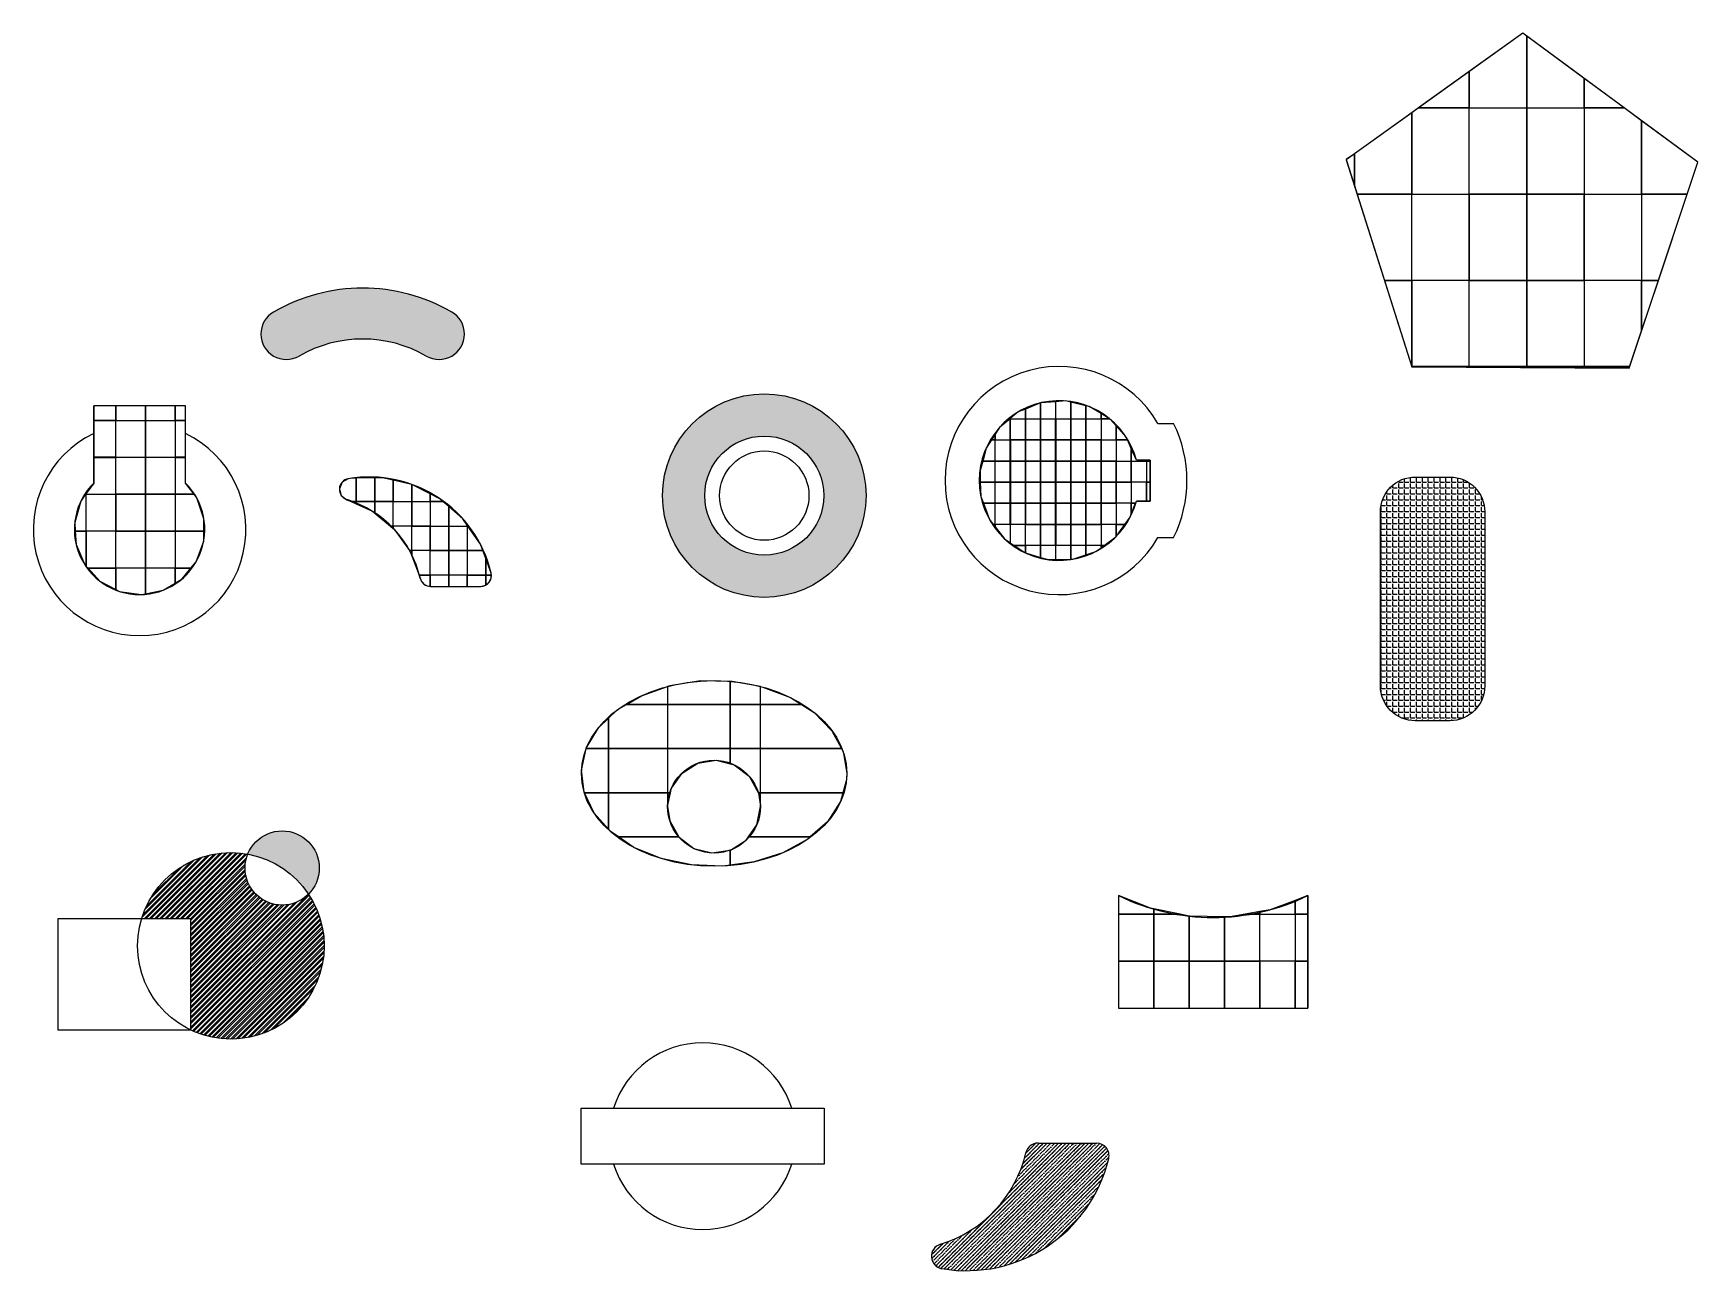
# Model space of a CAD drawing. Header units: millimetres. Extents: x 2206 to 6541, y 1403 to 4627.
import ezdxf

# ---------------------------------------------------------------- set-up
doc = ezdxf.new("R2010")
doc.units = ezdxf.units.MM
doc.header["$XCLIPFRAME"] = 2
picture_1 = doc.add_image_def('image1.jpg', size_in_pixel=(3472, 4624))
picture_2 = doc.add_image_def('image2.jpg', size_in_pixel=(992, 360))
picture_3 = doc.add_image_def('image3.png', size_in_pixel=(512, 640))
picture_4 = doc.add_image_def('image4.jpg', size_in_pixel=(483, 640))
picture_5 = doc.add_image_def('image5.jpg', size_in_pixel=(458, 640))
picture_6 = doc.add_image_def('image6.jpg', size_in_pixel=(426, 640))

msp = doc.modelspace()

# ---------------------------------------------------------------- hatches: boundary and pattern name
at = {"true_color": 0x000000}
h = msp.add_hatch(color=18, dxfattribs=at)
h.dxf.hatch_style = 1
h.paths.add_polyline_path([(2832, 3900.6, 1), (2898.2, 3785.8, -0.267949), (3229.7, 3785.8, 1), (3296, 3900.6, 0.267949)])
h = msp.add_hatch(color=256)
h.dxf.hatch_style = 1
h.set_gradient(color1=(0, 0, 255), color2=(255, 255, 0))
h.paths.add_polyline_path([(4374.9, 3422.2, 1), (3845, 3422.2, 1)])
h.paths.add_polyline_path([(3954.9, 3422.2, -1), (4265.1, 3422.2, -1)], flags=16)
h.paths.add_polyline_path([(3993.7, 3422.2, -1), (4226.3, 3422.2, -1)], flags=0)
at = {"true_color": 0xed1f24}
h = msp.add_hatch(dxfattribs=at)
h.set_pattern_fill('ANGLE', color=240, scale=2.2)
h.set_pattern_definition([(0, (0, 0), (0, 15.367), [11.176, -4.191]), (90, (0, 0), (-15.367, 9e-16), [11.176, -4.191])])
h.paths.add_polyline_path([(5986.8, 3380, 0.414214), (5896.1, 3470.7), (5805.4, 3470.7, 0.414214), (5714.7, 3380), (5714.7, 2926.4, 0.414214), (5805.4, 2835.7), (5896.1, 2835.7, 0.414214), (5986.8, 2926.4)])
h = msp.add_hatch(color=240, dxfattribs=at)
h.dxf.hatch_style = 1
h.paths.add_polyline_path([(2764.7, 2488.2, -0.20294), (2922.9, 2383.9, 0.198279), (2951.1, 2452.1, 0.824947)])
h = msp.add_hatch()
h.set_pattern_fill('ANSI32', color=256)
h.paths.add_polyline_path([(2922.9, 2383.9, -0.669061), (2757.8, 2452.1, -0.095922), (2764.7, 2488.2, 0.381008), (2488.3, 2320.3), (2615.9, 2320.3), (2615.9, 2029.9, 0.551646), (2963.7, 2249.2, 0.14797)])
at = {"true_color": 0x000000}
h = msp.add_hatch(dxfattribs=at)
h.set_pattern_fill('ANSI34', color=18, scale=2.2)
h.paths.add_polyline_path([(5007.2, 1694.9, 0.48533), (4975.4, 1735.2), (4823.1, 1735.2, 0.348547), (4791.3, 1710, -0.267154), (4568.7, 1471.6, 0.790975), (4572.8, 1408.2, 0.394108)])
h = msp.add_hatch()
h.set_pattern_fill('ANSI36', color=256, scale=2.2)
h.paths.add_polyline_path([(5007.2, 1694.9, 0.48533), (4975.4, 1735.2), (4823.1, 1735.2, 0.348547), (4791.3, 1710, -0.267154), (4568.7, 1471.6, 0.790975), (4572.8, 1408.2, 0.394108)])

# ---------------------------------------------------------------- linework, layer by layer
for p, q in [((2363.4, 3455), (2363.4, 3656.4)), ((2602.5, 3656.4), (2363.4, 3656.4)), ((2602.5, 3455), (2602.5, 3656.4)), ((5135.5, 3610.1), (5176, 3610.1)), ((5135.5, 3312.9), (5176, 3312.9)), ((3241.1, 3185.7), (3371.7, 3185.7)), ((5033, 2380.1), (5033, 2096.6)), ((5525.7, 2380.1), (5525.7, 2096.6)), ((5033, 2096.6), (5033, 2086.7)), ((5033, 2086.7), (5525.7, 2086.7)), ((5525.7, 2096.6), (5525.7, 2086.7)), ((4823.1, 1735.2), (4975.4, 1735.2))]:
    msp.add_line(p, q)
for points in [[(5625.8, 4297.5), (5796.7, 3758.1), (6362.5, 3754), (6541.3, 4290.8), (6086, 4626.8)], [(2271.1, 2320.3), (2615.9, 2320.3), (2615.9, 2029.9), (2271.1, 2029.9)], [(3633.3, 1826.4), (4265.7, 1826.4), (4265.7, 1680.5), (3633.3, 1680.5)]]:
    msp.add_lwpolyline(points, close=True)
msp.add_lwpolyline([(5079.2, 3515), (5114.8, 3515), (5114.8, 3408), (5079.2, 3408)])
msp.add_lwpolyline([(5805.4, 3470.7), (5896.1, 3470.7, -0.414214), (5986.8, 3380), (5986.8, 2926.4, -0.414214), (5896.1, 2835.7), (5805.4, 2835.7, -0.414214), (5714.7, 2926.4), (5714.7, 3380, -0.414214)], format="xyb", close=True)
for centre, radius in [((4110, 3422.2), 265), ((4110, 3422.2), 155.1), ((4110, 3422.2), 116.3), ((3979.3, 2612.1), 121), ((2854.4, 2452.1), 96.7), ((2720.7, 2249.2), 243)]:
    msp.add_circle(centre, radius)
for centre, radius, start, end in [((3064, 3498.7), 464.1, 60, 120), ((2865.1, 3843.2), 66.3, 120, 300), ((3262.9, 3843.2), 66.3, 240, 60.0009), ((3064, 3498.7), 331.5, 60, 120), ((4878.1, 3461.5), 297.2, 30, 330), ((4878.1, 3461.5), 208.1, 14.9006, 345.0994), ((4878.1, 3461.5), 332.9, 333.4852, 26.5148), ((2483, 3334.3), 276.9, 115.583, 64.417), ((3081, 3143.7), 327, 13.5548, 99.5941), ((2483, 3334.3), 169.9, 134.7249, 45.2751), ((3031.2, 3438.5), 28, 99.5941, 252.9666), ((2940.8, 3143.7), 280.3, 13.1366, 72.9666), ((3371.7, 3213.8), 28, 270, 13.5548), ((3241.1, 3213.8), 28, 193.1366, 270), ((5279.4, 2885), 561.8, 243.9856, 296.0144), ((3949.5, 1753.4), 243.2, 17.4576, 162.5424), ((4823.1, 1702.5), 32.7, 90, 166.8634), ((4975.4, 1702.5), 32.7, 346.4452, 90), ((4472.9, 1784.3), 327, 287.0334, 346.8634), ((4636.4, 1784.3), 381.4, 260.4059, 346.4452), ((3949.5, 1753.4), 243.2, 197.4576, 342.5424), ((4578.2, 1440.4), 32.7, 107.0334, 260.4059)]:
    msp.add_arc(centre, radius, start, end)
msp.add_ellipse((3979.3, 2698.5), major_axis=(345.7, 0), ratio=0.7)

# ---------------------------------------------------------------- pictures from other files: only their frames are drawn
image = msp.add_image(picture_6, insert=(5946.3, 4432.4), size_in_units=(149.6, 224.8))
image.set_boundary_path([(-0.5, 370.46), (-0.5, 639.5), (425.5, 639.5), (425.5, 106.66), (397.3, 85.86), (-0.5, 370.46)])
image = msp.add_image(picture_6, insert=(6095.9, 4432.4), size_in_units=(149.6, 224.8))
image.set_boundary_path([(-0.5, 106.66), (-0.5, 639.5), (425.5, 639.5), (425.5, 420.96), (-0.5, 106.66)])
image = msp.add_image(picture_6, insert=(5796.7, 4432.4), size_in_units=(149.6, 224.8))
image.set_boundary_path([(49.44, 639.5), (425.5, 639.5), (425.5, 370.46), (49.44, 639.5)])
image = msp.add_image(picture_6, insert=(6245.5, 4432.4), size_in_units=(149.6, 224.8))
image.set_boundary_path([(-0.5, 420.96), (-0.5, 639.5), (295.7, 639.5), (-0.5, 420.96)])
image = msp.add_image(picture_6, insert=(5796.7, 4207.6), size_in_units=(149.6, 224.8))
image.set_boundary_path([(-0.5, 35.23), (-0.5, 639.5), (425.5, 639.5), (425.5, -0.5), (49.44, -0.5), (-0.5, 35.23)])
image = msp.add_image(picture_6, insert=(5946.3, 4207.6), size_in_units=(149.6, 224.8))
image.dxf.flags = 7
image = msp.add_image(picture_6, insert=(6095.9, 4207.6), size_in_units=(149.6, 224.8))
image.dxf.flags = 7
image = msp.add_image(picture_6, insert=(6245.5, 4207.6), size_in_units=(149.6, 224.8))
image.set_boundary_path([(295.7, -0.5), (-0.5, -0.5), (-0.5, 639.5), (425.5, 639.5), (425.5, 95.26), (295.7, -0.5)])
image = msp.add_image(picture_6, insert=(5647.1, 4207.6), size_in_units=(149.6, 224.8))
image.set_boundary_path([(-0.5, 340), (-0.5, 575), (19.94, 639.5), (425.5, 639.5), (425.5, 35.23), (-0.5, 340)])
image = msp.add_image(picture_6, insert=(6395.1, 4207.6), size_in_units=(149.6, 224.8))
image.set_boundary_path([(-0.5, 95.26), (-0.5, 639.5), (337, 639.5), (415.95, 402.5), (-0.5, 95.26)])
image = msp.add_image(picture_6, insert=(5497.5, 4207.6), size_in_units=(149.6, 224.8))
image.set_boundary_path([(425.5, 575), (425.5, 340), (364.8, 383.4), (425.5, 575)])
image = msp.add_image(picture_6, insert=(5647.1, 3982.9), size_in_units=(149.6, 224.8))
image.set_boundary_path([(222.7, 639.5), (425.5, 639.5), (425.5, -0.5), (19.94, -0.5), (222.7, 639.5)])
image = msp.add_image(picture_6, insert=(5796.7, 3982.9), size_in_units=(149.6, 224.8))
image.dxf.flags = 7
image = msp.add_image(picture_6, insert=(5946.3, 3982.9), size_in_units=(149.6, 224.8))
image.dxf.flags = 7
image = msp.add_image(picture_6, insert=(6095.9, 3982.9), size_in_units=(149.6, 224.8))
image.dxf.flags = 7
image = msp.add_image(picture_6, insert=(6245.5, 3982.9), size_in_units=(149.6, 224.8))
image.dxf.flags = 7
image = msp.add_image(picture_6, insert=(6395.1, 3982.9), size_in_units=(149.6, 224.8))
image.set_boundary_path([(337, -0.5), (-0.5, -0.5), (-0.5, 639.5), (123.9, 639.5), (337, -0.5)])
image = msp.add_image(picture_6, insert=(5647.1, 3758.1), size_in_units=(149.6, 224.8))
image.set_boundary_path([(425.5, 639.5), (425.5, -0.5), (222.7, -0.5), (425.5, 639.5)])
image = msp.add_image(picture_6, insert=(5796.7, 3758.1), size_in_units=(149.6, 224.8))
image.set_boundary_path([(-0.5, 639.5), (425.5, 639.5), (425.5, -0.5), (-0.5, -0.5), (-0.5, 639.5)])
image = msp.add_image(picture_6, insert=(5946.3, 3758.1), size_in_units=(149.6, 224.8))
image.dxf.flags = 7
image = msp.add_image(picture_6, insert=(6095.9, 3758.1), size_in_units=(149.6, 224.8))
image.dxf.flags = 7
image = msp.add_image(picture_6, insert=(6245.5, 3758.1), size_in_units=(149.6, 224.8))
image.set_boundary_path([(425.5, 372.96), (425.5, -0.5), (-0.5, -0.5), (-0.5, 639.5), (336.73, 639.5), (425.5, 372.96)])
image = msp.add_image(picture_6, insert=(6395.1, 3758.1), size_in_units=(149.6, 224.8))
image.set_boundary_path([(123.9, -0.5), (-0.5, -0.5), (-0.5, 372.96), (123.9, -0.5)])
image = msp.add_image(picture_6, insert=(5796.7, 3533.4), size_in_units=(149.6, 224.8))
image.set_boundary_path([(425.5, 2.6), (425.5, -0.5), (-0.5, -0.5), (425.5, 2.6)])
image = msp.add_image(picture_6, insert=(5946.3, 3533.4), size_in_units=(149.6, 224.8))
image.set_boundary_path([(425.5, 5.74), (425.5, -0.5), (-0.5, -0.5), (-0.5, 2.6), (425.5, 5.74)])
image = msp.add_image(picture_6, insert=(6095.9, 3533.4), size_in_units=(149.6, 224.8))
image.set_boundary_path([(425.5, 8.86), (425.5, -0.5), (-0.5, -0.5), (-0.5, 5.74), (425.5, 8.86)])
image = msp.add_image(picture_6, insert=(6245.5, 3533.4), size_in_units=(149.6, 224.8))
image.set_boundary_path([(336.73, -0.5), (-0.5, -0.5), (-0.5, 8.86), (332.8, 11.3), (336.73, -0.5)])
image = msp.add_image(picture_3, insert=(2344, 3618.3), size_in_units=(77.1, 96.4))
image.set_boundary_path([(128.1, 639.5), (511.5, 639.5), (511.5, 386.5), (128.1, 386.5), (128.1, 639.5)])
image = msp.add_image(picture_3, insert=(2421.1, 3618.3), size_in_units=(77.1, 96.4))
image.set_boundary_path([(-0.5, 386.5), (-0.5, 639.5), (511.5, 639.5), (511.5, 386.5), (-0.5, 386.5)])
image = msp.add_image(picture_3, insert=(2498.2, 3618.3), size_in_units=(77.1, 96.4))
image.set_boundary_path([(-0.5, 386.5), (-0.5, 639.5), (511.5, 639.5), (511.5, 386.5), (-0.5, 386.5)])
image = msp.add_image(picture_3, insert=(2575.3, 3618.3), size_in_units=(77.1, 96.4))
image.set_boundary_path([(-0.5, 386.5), (-0.5, 639.5), (180.3, 639.5), (180.3, 386.5), (-0.5, 386.5)])
image = msp.add_image(picture_5, insert=(4750.9, 3622.4), size_in_units=(39.4, 55))
image.set_boundary_path([(-0.5, 631.8), (-0.5, 639.5), (457.5, 639.5), (457.5, 345), (238.7, 433.5), (-0.5, 631.8)])
image = msp.add_image(picture_5, insert=(4790.3, 3622.4), size_in_units=(39.4, 55))
image.set_boundary_path([(-0.5, 345), (-0.5, 639.5), (457.5, 639.5), (457.5, 160), (-0.5, 345)])
image = msp.add_image(picture_5, insert=(4829.7, 3622.4), size_in_units=(39.4, 55))
image.set_boundary_path([(-0.5, 160), (-0.5, 639.5), (457.5, 639.5), (457.5, 121.2), (11.4, 155.2), (-0.5, 160)])
image = msp.add_image(picture_5, insert=(4869, 3622.4), size_in_units=(39.4, 55))
image.set_boundary_path([(-0.5, 121.2), (-0.5, 639.5), (457.5, 639.5), (457.5, 137.5), (294, 98.8), (-0.5, 121.2)])
image = msp.add_image(picture_5, insert=(4908.4, 3622.4), size_in_units=(39.4, 55))
image.set_boundary_path([(-0.5, 137.5), (-0.5, 639.5), (457.5, 639.5), (457.5, 245.8), (-0.5, 137.5)])
image = msp.add_image(picture_5, insert=(4947.8, 3622.4), size_in_units=(39.4, 55))
image.set_boundary_path([(-0.5, 245.8), (-0.5, 639.5), (457.5, 639.5), (457.5, 483.7), (101, 269.8), (-0.5, 245.8)])
image = msp.add_image(picture_3, insert=(2344, 3521.9), size_in_units=(77.1, 96.4))
image.set_boundary_path([(128.1, 639.5), (511.5, 639.5), (511.5, -0.5), (128.1, -0.5), (128.1, 639.5)])
image = msp.add_image(picture_3, insert=(2421.1, 3521.9), size_in_units=(77.1, 96.4))
image.dxf.flags = 7
image = msp.add_image(picture_3, insert=(2498.2, 3521.9), size_in_units=(77.1, 96.4))
image.dxf.flags = 7
image = msp.add_image(picture_3, insert=(2575.3, 3521.9), size_in_units=(77.1, 96.4))
image.set_boundary_path([(180.3, -0.5), (-0.5, -0.5), (-0.5, 639.5), (180.3, 639.5), (180.3, -0.5)])
image = msp.add_image(picture_5, insert=(4711.6, 3567.4), size_in_units=(39.4, 55))
image.set_boundary_path([(-0.5, 463), (-0.5, 639.5), (457.5, 639.5), (457.5, -0.5), (448.2, -0.5), (124.8, 267.7), (-0.5, 463)])
image = msp.add_image(picture_5, insert=(4711.6, 3622.4), size_in_units=(39.4, 55))
image.set_boundary_path([(448.2, 639.5), (457.5, 639.5), (457.5, 631.8), (448.2, 639.5)])
image = msp.add_image(picture_5, insert=(4750.9, 3567.4), size_in_units=(39.4, 55))
image.dxf.flags = 7
image = msp.add_image(picture_5, insert=(4790.3, 3567.4), size_in_units=(39.4, 55))
image.dxf.flags = 7
image = msp.add_image(picture_5, insert=(4829.7, 3567.4), size_in_units=(39.4, 55))
image.dxf.flags = 7
image = msp.add_image(picture_5, insert=(4869, 3567.4), size_in_units=(39.4, 55))
image.dxf.flags = 7
image = msp.add_image(picture_5, insert=(4908.4, 3567.4), size_in_units=(39.4, 55))
image.dxf.flags = 7
image = msp.add_image(picture_5, insert=(4947.8, 3567.4), size_in_units=(39.4, 55))
image.dxf.flags = 7
image = msp.add_image(picture_5, insert=(4987.2, 3622.4), size_in_units=(39.4, 55))
image.set_boundary_path([(-0.5, 483.7), (-0.5, 639.5), (259.3, 639.5), (-0.5, 483.7)])
image = msp.add_image(picture_5, insert=(4987.2, 3567.4), size_in_units=(39.4, 55))
image.set_boundary_path([(259.3, -0.5), (-0.5, -0.5), (-0.5, 639.5), (457.5, 639.5), (457.5, 213.4), (280, 12), (259.3, -0.5)])
image = msp.add_image(picture_5, insert=(5026.5, 3567.4), size_in_units=(39.4, 55))
image.set_boundary_path([(-0.5, 213.4), (-0.5, 639.5), (344, 639.5), (313, 569.3), (-0.5, 213.4)])
image = msp.add_image(picture_5, insert=(4672.2, 3512.4), size_in_units=(39.4, 55))
image.set_boundary_path([(78, 639.5), (457.5, 639.5), (457.5, -0.5), (344.3, -0.5), (181.7, 253), (78, 639.5)])
image = msp.add_image(picture_5, insert=(4672.2, 3567.4), size_in_units=(39.4, 55))
image.set_boundary_path([(344.3, 639.5), (457.5, 639.5), (457.5, 463), (344.3, 639.5)])
image = msp.add_image(picture_5, insert=(4711.6, 3512.4), size_in_units=(39.4, 55))
image.dxf.flags = 7
image = msp.add_image(picture_5, insert=(4750.9, 3512.4), size_in_units=(39.4, 55))
image.dxf.flags = 7
image = msp.add_image(picture_5, insert=(4790.3, 3512.4), size_in_units=(39.4, 55))
image.dxf.flags = 7
image = msp.add_image(picture_5, insert=(4829.7, 3512.4), size_in_units=(39.4, 55))
image.dxf.flags = 7
image = msp.add_image(picture_5, insert=(4869, 3512.4), size_in_units=(39.4, 55))
image.dxf.flags = 7
image = msp.add_image(picture_5, insert=(4908.4, 3512.4), size_in_units=(39.4, 55))
image.dxf.flags = 7
image = msp.add_image(picture_5, insert=(4947.8, 3512.4), size_in_units=(39.4, 55))
image.dxf.flags = 7
image = msp.add_image(picture_5, insert=(4987.2, 3512.4), size_in_units=(39.4, 55))
image.dxf.flags = 7
image = msp.add_image(picture_5, insert=(5026.5, 3512.4), size_in_units=(39.4, 55))
image.set_boundary_path([(344, -0.5), (-0.5, -0.5), (-0.5, 639.5), (457.5, 639.5), (457.5, 257.9), (344, -0.5)])
image = msp.add_image(picture_3, insert=(2344, 3425.6), size_in_units=(77.1, 96.4))
image.set_boundary_path([(-0.5, 624.2), (-0.5, 639.5), (511.5, 639.5), (511.5, -0.5), (128.1, -0.5), (128.1, 443.9), (-0.5, 624.2)])
image = msp.add_image(picture_3, insert=(2421.1, 3425.6), size_in_units=(77.1, 96.4))
image.dxf.flags = 7
image = msp.add_image(picture_3, insert=(2498.2, 3425.6), size_in_units=(77.1, 96.4))
image.dxf.flags = 7
image = msp.add_image(picture_3, insert=(2575.3, 3425.6), size_in_units=(77.1, 96.4))
image.set_boundary_path([(180.3, -0.5), (-0.5, -0.5), (-0.5, 639.5), (327.8, 639.5), (180.3, 443.9), (180.3, -0.5)])
image = msp.add_image(picture_5, insert=(4672.2, 3457.4), size_in_units=(39.4, 55))
image.set_boundary_path([(-0.5, 291.6), (-0.5, 556.8), (3.3, 639.5), (457.5, 639.5), (457.5, -0.5), (78, -0.5), (-0.5, 291.6)])
image = msp.add_image(picture_5, insert=(4711.6, 3457.4), size_in_units=(39.4, 55))
image.dxf.flags = 7
image = msp.add_image(picture_5, insert=(4750.9, 3457.4), size_in_units=(39.4, 55))
image.dxf.flags = 7
image = msp.add_image(picture_5, insert=(4790.3, 3457.4), size_in_units=(39.4, 55))
image.dxf.flags = 7
image = msp.add_image(picture_5, insert=(4829.7, 3457.4), size_in_units=(39.4, 55))
image.dxf.flags = 7
image = msp.add_image(picture_5, insert=(4869, 3457.4), size_in_units=(39.4, 55))
image.dxf.flags = 7
image = msp.add_image(picture_5, insert=(4908.4, 3457.4), size_in_units=(39.4, 55))
image.dxf.flags = 7
image = msp.add_image(picture_5, insert=(4947.8, 3457.4), size_in_units=(39.4, 55))
image.dxf.flags = 7
image = msp.add_image(picture_5, insert=(4987.2, 3457.4), size_in_units=(39.4, 55))
image.dxf.flags = 7
image = msp.add_image(picture_5, insert=(5026.5, 3457.4), size_in_units=(39.4, 55))
image.dxf.flags = 7
image = msp.add_image(picture_5, insert=(5065.9, 3512.4), size_in_units=(39.4, 55))
image.set_boundary_path([(-0.5, 257.9), (-0.5, 639.5), (457.5, 639.5), (457.5, 609.3), (154, 609.3), (-0.5, 257.9)])
image = msp.add_image(picture_5, insert=(5065.9, 3457.4), size_in_units=(39.4, 55))
image.dxf.flags = 7
image = msp.add_image(picture_5, insert=(5105.3, 3512.4), size_in_units=(39.4, 55))
image.set_boundary_path([(-0.5, 609.3), (-0.5, 639.5), (110.9, 639.5), (110.9, 609.3), (-0.5, 609.3)])
image = msp.add_image(picture_5, insert=(5105.3, 3457.4), size_in_units=(39.4, 55))
image.set_boundary_path([(110.9, -0.5), (-0.5, -0.5), (-0.5, 639.5), (110.9, 639.5), (110.9, -0.5)])
image = msp.add_image(picture_4, insert=(3047.3, 3406.8), size_in_units=(48.2, 63.9))
image.set_boundary_path([(-0.5, 29.4), (-0.5, 639.5), (482.5, 639.5), (482.5, 21.2), (-0.5, 29.4)])
image = msp.add_image(picture_4, insert=(3095.5, 3406.8), size_in_units=(48.2, 63.9))
image.set_boundary_path([(-0.5, 21.2), (-0.5, 639.5), (482.5, 639.5), (482.5, 83.4), (200.2, 17.7), (-0.5, 21.2)])
image = msp.add_image(picture_5, insert=(4632.8, 3457.4), size_in_units=(39.4, 55))
image.set_boundary_path([(457.5, 556.8), (457.5, 291.6), (447, 330.3), (457.5, 556.8)])
image = msp.add_image(picture_3, insert=(2266.9, 3329.2), size_in_units=(77.1, 96.4))
image.set_boundary_path([(322, 639.5), (511.5, 639.5), (511.5, -0.5), (500.6, -0.5), (417.7, 115.7), (312.3, 484), (322, 639.5)])
image = msp.add_image(picture_3, insert=(2266.9, 3425.6), size_in_units=(77.1, 96.4))
image.set_boundary_path([(500.6, 639.5), (511.5, 639.5), (511.5, 624.2), (500.6, 639.5)])
image = msp.add_image(picture_3, insert=(2344, 3329.2), size_in_units=(77.1, 96.4))
image.dxf.flags = 7
image = msp.add_image(picture_3, insert=(2421.1, 3329.2), size_in_units=(77.1, 96.4))
image.dxf.flags = 7
image = msp.add_image(picture_3, insert=(2498.2, 3329.2), size_in_units=(77.1, 96.4))
image.dxf.flags = 7
image = msp.add_image(picture_3, insert=(2575.3, 3329.2), size_in_units=(77.1, 96.4))
image.set_boundary_path([(327.8, -0.5), (-0.5, -0.5), (-0.5, 639.5), (498, 639.5), (500.1, 424.9), (375.4, 62.7), (327.8, -0.5)])
image = msp.add_image(picture_4, insert=(2999.1, 3406.8), size_in_units=(48.2, 63.9))
image.set_boundary_path([(345.6, 639.5), (482.5, 639.5), (482.5, 29.4), (363.2, 31.5), (274.2, 45.3), (112.5, 134), (40.8, 304), (90, 481.8), (238.8, 590.8), (345.6, 639.5)])
image = msp.add_image(picture_4, insert=(3143.7, 3406.8), size_in_units=(48.2, 63.9))
image.set_boundary_path([(-0.5, 83.4), (-0.5, 639.5), (482.5, 639.5), (482.5, 195.8), (-0.5, 83.4)])
image = msp.add_image(picture_4, insert=(3191.9, 3406.8), size_in_units=(48.2, 63.9))
image.set_boundary_path([(-0.5, 195.8), (-0.5, 639.5), (482.5, 639.5), (482.5, 439), (16.4, 199.7), (-0.5, 195.8)])
image = msp.add_image(picture_4, insert=(3240.1, 3406.8), size_in_units=(48.2, 63.9))
image.set_boundary_path([(-0.5, 439), (-0.5, 639.5), (331.1, 639.5), (247.9, 566.5), (-0.5, 439)])
image = msp.add_image(picture_5, insert=(4672.2, 3402.3), size_in_units=(39.4, 55))
image.set_boundary_path([(99.7, 639.5), (457.5, 639.5), (457.5, -0.5), (3.3, -0.5), (23.2, 432.4), (99.7, 639.5)])
image = msp.add_image(picture_5, insert=(4711.6, 3402.3), size_in_units=(39.4, 55))
image.dxf.flags = 7
image = msp.add_image(picture_5, insert=(4750.9, 3402.3), size_in_units=(39.4, 55))
image.dxf.flags = 7
image = msp.add_image(picture_5, insert=(4790.3, 3402.3), size_in_units=(39.4, 55))
image.dxf.flags = 7
image = msp.add_image(picture_5, insert=(4829.7, 3402.3), size_in_units=(39.4, 55))
image.dxf.flags = 7
image = msp.add_image(picture_5, insert=(4869, 3402.3), size_in_units=(39.4, 55))
image.dxf.flags = 7
image = msp.add_image(picture_5, insert=(4908.4, 3402.3), size_in_units=(39.4, 55))
image.dxf.flags = 7
image = msp.add_image(picture_5, insert=(4947.8, 3402.3), size_in_units=(39.4, 55))
image.dxf.flags = 7
image = msp.add_image(picture_5, insert=(4987.2, 3402.3), size_in_units=(39.4, 55))
image.dxf.flags = 7
image = msp.add_image(picture_5, insert=(5026.5, 3402.3), size_in_units=(39.4, 55))
image.dxf.flags = 7
image = msp.add_image(picture_5, insert=(5065.9, 3402.3), size_in_units=(39.4, 55))
image.set_boundary_path([(457.5, 574), (457.5, -0.5), (-0.5, -0.5), (-0.5, 639.5), (128.7, 639.5), (154, 574), (457.5, 574)])
image = msp.add_image(picture_5, insert=(5105.3, 3402.3), size_in_units=(39.4, 55))
image.set_boundary_path([(110.9, -0.5), (-0.5, -0.5), (-0.5, 574), (110.9, 574), (110.9, -0.5)])
image = msp.add_image(picture_4, insert=(2999.1, 3343), size_in_units=(48.2, 63.9))
image.set_boundary_path([(482.5, 62), (482.5, -0.5), (345.6, -0.5), (482.5, 62)])
image = msp.add_image(picture_4, insert=(3047.3, 3343), size_in_units=(48.2, 63.9))
image.set_boundary_path([(482.5, 304.7), (482.5, -0.5), (-0.5, -0.5), (-0.5, 62), (421, 254.1), (482.5, 304.7)])
image = msp.add_image(picture_4, insert=(3095.5, 3343), size_in_units=(48.2, 63.9))
image.set_boundary_path([(406, 639.5), (482.5, 639.5), (482.5, -0.5), (-0.5, -0.5), (-0.5, 304.7), (406, 639.5)])
image = msp.add_image(picture_4, insert=(3143.7, 3343), size_in_units=(48.2, 63.9))
image.dxf.flags = 7
image = msp.add_image(picture_4, insert=(3191.9, 3343), size_in_units=(48.2, 63.9))
image.dxf.flags = 7
image = msp.add_image(picture_4, insert=(3240.1, 3343), size_in_units=(48.2, 63.9))
image.set_boundary_path([(331.1, -0.5), (-0.5, -0.5), (-0.5, 639.5), (482.5, 639.5), (482.5, 132.3), (331.1, -0.5)])
image = msp.add_image(picture_4, insert=(3288.3, 3343), size_in_units=(48.2, 63.9))
image.set_boundary_path([(-0.5, 132.3), (-0.5, 639.5), (482.5, 639.5), (482.5, 620.6), (368.7, 456), (-0.5, 132.3)])
image = msp.add_image(picture_5, insert=(4672.2, 3347.3), size_in_units=(39.4, 55))
image.set_boundary_path([(398, 639.5), (457.5, 639.5), (457.5, -0.5), (99.7, -0.5), (280.7, 489.1), (398, 639.5)])
image = msp.add_image(picture_5, insert=(4711.6, 3347.3), size_in_units=(39.4, 55))
image.dxf.flags = 7
image = msp.add_image(picture_5, insert=(4750.9, 3347.3), size_in_units=(39.4, 55))
image.dxf.flags = 7
image = msp.add_image(picture_5, insert=(4790.3, 3347.3), size_in_units=(39.4, 55))
image.dxf.flags = 7
image = msp.add_image(picture_5, insert=(4829.7, 3347.3), size_in_units=(39.4, 55))
image.dxf.flags = 7
image = msp.add_image(picture_5, insert=(4869, 3347.3), size_in_units=(39.4, 55))
image.dxf.flags = 7
image = msp.add_image(picture_5, insert=(4908.4, 3347.3), size_in_units=(39.4, 55))
image.dxf.flags = 7
image = msp.add_image(picture_5, insert=(4947.8, 3347.3), size_in_units=(39.4, 55))
image.dxf.flags = 7
image = msp.add_image(picture_5, insert=(4987.2, 3347.3), size_in_units=(39.4, 55))
image.dxf.flags = 7
image = msp.add_image(picture_5, insert=(5026.5, 3347.3), size_in_units=(39.4, 55))
image.set_boundary_path([(457.5, 334.3), (457.5, -0.5), (-0.5, -0.5), (-0.5, 639.5), (264.8, 639.5), (423.8, 421.6), (457.5, 334.3)])
image = msp.add_image(picture_5, insert=(5065.9, 3347.3), size_in_units=(39.4, 55))
image.set_boundary_path([(128.7, -0.5), (-0.5, -0.5), (-0.5, 334.3), (128.7, -0.5)])
image = msp.add_image(picture_4, insert=(3095.5, 3279.1), size_in_units=(48.2, 63.9))
image.set_boundary_path([(482.5, 62.5), (482.5, -0.5), (406, -0.5), (482.5, 62.5)])
image = msp.add_image(picture_4, insert=(3143.7, 3279.1), size_in_units=(48.2, 63.9))
image.set_boundary_path([(420.4, 639.5), (482.5, 639.5), (482.5, -0.5), (-0.5, -0.5), (-0.5, 62.5), (19.5, 79), (420.4, 639.5)])
image = msp.add_image(picture_4, insert=(3191.9, 3279.1), size_in_units=(48.2, 63.9))
image.dxf.flags = 7
image = msp.add_image(picture_4, insert=(3240.1, 3279.1), size_in_units=(48.2, 63.9))
image.dxf.flags = 7
image = msp.add_image(picture_4, insert=(3288.3, 3279.1), size_in_units=(48.2, 63.9))
image.dxf.flags = 7
image = msp.add_image(picture_4, insert=(3336.5, 3343), size_in_units=(48.2, 63.9))
image.set_boundary_path([(-0.5, 620.6), (-0.5, 639.5), (12.6, 639.5), (-0.5, 620.6)])
image = msp.add_image(picture_4, insert=(3336.5, 3279.1), size_in_units=(48.2, 63.9))
image.set_boundary_path([(12.6, -0.5), (-0.5, -0.5), (-0.5, 639.5), (403.8, 639.5), (342.5, 476.5), (12.6, -0.5)])
image = msp.add_image(picture_5, insert=(4672.2, 3292.3), size_in_units=(39.4, 55))
image.set_boundary_path([(457.5, 76), (457.5, -0.5), (398, -0.5), (457.5, 76)])
image = msp.add_image(picture_5, insert=(4711.6, 3292.3), size_in_units=(39.4, 55))
image.set_boundary_path([(457.5, 557), (457.5, -0.5), (-0.5, -0.5), (-0.5, 76), (279.4, 435), (457.5, 557)])
image = msp.add_image(picture_5, insert=(4750.9, 3292.3), size_in_units=(39.4, 55))
image.set_boundary_path([(120, 639.5), (457.5, 639.5), (457.5, -0.5), (-0.5, -0.5), (-0.5, 557), (120, 639.5)])
image = msp.add_image(picture_5, insert=(4790.3, 3292.3), size_in_units=(39.4, 55))
image.dxf.flags = 7
image = msp.add_image(picture_5, insert=(4829.7, 3292.3), size_in_units=(39.4, 55))
image.dxf.flags = 7
image = msp.add_image(picture_5, insert=(4869, 3292.3), size_in_units=(39.4, 55))
image.dxf.flags = 7
image = msp.add_image(picture_5, insert=(4908.4, 3292.3), size_in_units=(39.4, 55))
image.dxf.flags = 7
image = msp.add_image(picture_5, insert=(4947.8, 3292.3), size_in_units=(39.4, 55))
image.dxf.flags = 7
image = msp.add_image(picture_5, insert=(4987.2, 3292.3), size_in_units=(39.4, 55))
image.set_boundary_path([(457.5, 363), (457.5, -0.5), (-0.5, -0.5), (-0.5, 639.5), (91.8, 639.5), (444, 381.6), (457.5, 363)])
image = msp.add_image(picture_5, insert=(5026.5, 3292.3), size_in_units=(39.4, 55))
image.set_boundary_path([(264.8, -0.5), (-0.5, -0.5), (-0.5, 363), (264.8, -0.5)])
image = msp.add_image(picture_3, insert=(2266.9, 3232.8), size_in_units=(77.1, 96.4))
image.set_boundary_path([(511.5, 605.5), (511.5, -0.5), (322, -0.5), (336.2, 226.2), (486.6, 578.4), (511.5, 605.5)])
image = msp.add_image(picture_3, insert=(2344, 3232.8), size_in_units=(77.1, 96.4))
image.set_boundary_path([(30.9, 639.5), (511.5, 639.5), (511.5, -0.5), (-0.5, -0.5), (-0.5, 605.5), (30.9, 639.5)])
image = msp.add_image(picture_3, insert=(2421.1, 3232.8), size_in_units=(77.1, 96.4))
image.dxf.flags = 7
image = msp.add_image(picture_3, insert=(2498.2, 3232.8), size_in_units=(77.1, 96.4))
image.dxf.flags = 7
image = msp.add_image(picture_3, insert=(2575.3, 3232.8), size_in_units=(77.1, 96.4))
image.set_boundary_path([(498, -0.5), (-0.5, -0.5), (-0.5, 639.5), (272.1, 639.5), (364.8, 527.6), (496.4, 167.9), (498, -0.5)])
image = msp.add_image(picture_4, insert=(3143.7, 3215.2), size_in_units=(48.2, 63.9))
image.set_boundary_path([(482.5, 133.8), (482.5, -0.5), (420.4, -0.5), (444.8, 33.6), (482.5, 133.8)])
image = msp.add_image(picture_4, insert=(3191.9, 3215.2), size_in_units=(48.2, 63.9))
image.set_boundary_path([(189.8, 639.5), (482.5, 639.5), (482.5, -0.5), (-0.5, -0.5), (-0.5, 133.8), (189.8, 639.5)])
image = msp.add_image(picture_4, insert=(3240.1, 3215.2), size_in_units=(48.2, 63.9))
image.dxf.flags = 7
image = msp.add_image(picture_4, insert=(3288.3, 3215.2), size_in_units=(48.2, 63.9))
image.dxf.flags = 7
image = msp.add_image(picture_4, insert=(3336.5, 3215.2), size_in_units=(48.2, 63.9))
image.set_boundary_path([(403.8, -0.5), (-0.5, -0.5), (-0.5, 639.5), (482.5, 639.5), (482.5, 209), (403.8, -0.5)])
image = msp.add_image(picture_4, insert=(3384.7, 3215.2), size_in_units=(48.2, 63.9))
image.set_boundary_path([(-0.5, 209), (-0.5, 639.5), (142.6, 639.5), (142, 588.3), (-0.5, 209)])
image = msp.add_image(picture_5, insert=(4750.9, 3237.3), size_in_units=(39.4, 55))
image.set_boundary_path([(457.5, 221.7), (457.5, -0.5), (120, -0.5), (434.3, 214.7), (457.5, 221.7)])
image = msp.add_image(picture_5, insert=(4790.3, 3237.3), size_in_units=(39.4, 55))
image.set_boundary_path([(457.5, 359.5), (457.5, -0.5), (-0.5, -0.5), (-0.5, 221.7), (457.5, 359.5)])
image = msp.add_image(picture_5, insert=(4829.7, 3237.3), size_in_units=(39.4, 55))
image.set_boundary_path([(457.5, 425.2), (457.5, -0.5), (-0.5, -0.5), (-0.5, 359.5), (229.7, 428.8), (457.5, 425.2)])
image = msp.add_image(picture_5, insert=(4869, 3237.3), size_in_units=(39.4, 55))
image.set_boundary_path([(457.5, 418), (457.5, -0.5), (-0.5, -0.5), (-0.5, 425.2), (457.5, 418)])
image = msp.add_image(picture_5, insert=(4908.4, 3237.3), size_in_units=(39.4, 55))
image.set_boundary_path([(457.5, 282.3), (457.5, -0.5), (-0.5, -0.5), (-0.5, 418), (56.4, 417), (457.5, 282.3)])
image = msp.add_image(picture_5, insert=(4947.8, 3237.3), size_in_units=(39.4, 55))
image.set_boundary_path([(457.5, 67), (457.5, -0.5), (-0.5, -0.5), (-0.5, 282.3), (302.6, 180.5), (457.5, 67)])
image = msp.add_image(picture_5, insert=(4987.2, 3237.3), size_in_units=(39.4, 55))
image.set_boundary_path([(91.8, -0.5), (-0.5, -0.5), (-0.5, 67), (91.8, -0.5)])
image = msp.add_image(picture_3, insert=(2344, 3136.5), size_in_units=(77.1, 96.4))
image.set_boundary_path([(511.5, 366.3), (511.5, -0.5), (30.9, -0.5), (234.2, 220.1), (511.5, 366.3)])
image = msp.add_image(picture_3, insert=(2421.1, 3136.5), size_in_units=(77.1, 96.4))
image.set_boundary_path([(511.5, 439.5), (511.5, -0.5), (-0.5, -0.5), (-0.5, 366.3), (61, 398.7), (440, 453.7), (511.5, 439.5)])
image = msp.add_image(picture_3, insert=(2498.2, 3136.5), size_in_units=(77.1, 96.4))
image.set_boundary_path([(511.5, 254.7), (511.5, -0.5), (-0.5, -0.5), (-0.5, 439.5), (303.6, 378.8), (511.5, 254.7)])
image = msp.add_image(picture_3, insert=(2575.3, 3136.5), size_in_units=(77.1, 96.4))
image.set_boundary_path([(272.1, -0.5), (-0.5, -0.5), (-0.5, 254.7), (120.5, 182.5), (272.1, -0.5)])
image = msp.add_image(picture_4, insert=(3191.9, 3151.4), size_in_units=(48.2, 63.9))
image.set_boundary_path([(482.5, 293.3), (482.5, -0.5), (189.8, -0.5), (219.3, 78), (255.5, 164.4), (318.2, 234.2), (400.4, 279.4), (482.5, 293.3)])
image = msp.add_image(picture_4, insert=(3240.1, 3151.4), size_in_units=(48.2, 63.9))
image.set_boundary_path([(482.5, 295), (482.5, -0.5), (-0.5, -0.5), (-0.5, 293.3), (9.8, 295), (482.5, 295)])
image = msp.add_image(picture_4, insert=(3288.3, 3151.4), size_in_units=(48.2, 63.9))
image.set_boundary_path([(482.5, 295), (482.5, -0.5), (-0.5, -0.5), (-0.5, 295), (482.5, 295)])
image = msp.add_image(picture_4, insert=(3336.5, 3151.4), size_in_units=(48.2, 63.9))
image.set_boundary_path([(482.5, 260.5), (482.5, -0.5), (-0.5, -0.5), (-0.5, 295), (352, 295), (474.6, 266.8), (482.5, 260.5)])
image = msp.add_image(picture_4, insert=(3384.7, 3151.4), size_in_units=(48.2, 63.9))
image.set_boundary_path([(142.6, -0.5), (-0.5, -0.5), (-0.5, 260.5), (89.6, 188), (143.3, 74.1), (142.6, -0.5)])
image = msp.add_image(picture_2, insert=(3704.2, 2878.4), size_in_units=(317.4, 115.2))
image.set_boundary_path([(481.1, 359.5), (147.6, 359.5), (267.2, 289.06), (481.1, 214.8), (481.1, 359.5)])
image = msp.add_image(picture_2, insert=(3704.2, 2878.4), size_in_units=(317.4, 115.2))
image.set_boundary_path([(481.1, 359.5), (991.5, 359.5), (991.5, 172.3), (749.3, 169.34), (498, 208.94), (481.1, 214.8), (481.1, 359.5)])
image = msp.add_image(picture_2, insert=(4021.6, 2878.4), size_in_units=(317.4, 115.2))
image.set_boundary_path([(-0.5, 172.3), (-0.5, 359.5), (245.5, 359.5), (245.5, 214.84), (14.9, 172.5), (-0.5, 172.3)])
image = msp.add_image(picture_2, insert=(4021.6, 2878.4), size_in_units=(317.4, 115.2))
image.set_boundary_path([(578.5, 359.5), (245.5, 359.5), (245.5, 214.84), (264.06, 218.25), (490.7, 304), (578.5, 359.5)])
image = msp.add_image(picture_2, insert=(3704.2, 2763.2), size_in_units=(317.4, 115.2))
image.set_boundary_path([(147.6, -0.5), (481.1, -0.5), (481.1, 359.5), (-0.5, 359.5), (-0.5, 112.54), (70.1, 45.14), (147.6, -0.5)])
image = msp.add_image(picture_2, insert=(3704.2, 2763.2), size_in_units=(317.4, 115.2))
image.set_boundary_path([(481.1, 359.5), (991.5, 359.5), (991.5, -0.5), (481.1, -0.5), (481.1, 359.5)])
image = msp.add_image(picture_2, insert=(4021.6, 2763.2), size_in_units=(317.4, 115.2))
image.set_boundary_path([(245.5, -0.5), (-0.5, -0.5), (-0.5, 359.5), (245.5, 359.5), (245.5, -0.5)])
image = msp.add_image(picture_2, insert=(4021.6, 2763.2), size_in_units=(317.4, 115.2))
image.set_boundary_path([(245.5, -0.5), (578.5, -0.5), (681.9, 64.8), (826.8, 213.9), (904.7, 359.5), (245.5, 359.5), (245.5, -0.5)])
image = msp.add_image(picture_2, insert=(3386.9, 2763.2), size_in_units=(317.4, 115.2))
image.set_boundary_path([(991.5, 112.54), (991.5, 359.5), (810.5, 359.5), (811, 357.1), (909.8, 190.6), (991.5, 112.54)])
image = msp.add_image(picture_2, insert=(3386.9, 2648), size_in_units=(317.4, 115.2))
image.set_boundary_path([(810.5, -0.5), (991.5, -0.5), (991.5, 359.5), (795.24, 359.5), (793.1, 355), (771.35, 175.3), (810.5, -0.5)])
image = msp.add_image(picture_2, insert=(3704.2, 2648), size_in_units=(317.4, 115.2))
image.set_boundary_path([(481.1, 359.5), (-0.5, 359.5), (-0.5, -0.5), (481.1, -0.5), (481.1, 359.5)])
image = msp.add_image(picture_2, insert=(3704.2, 2648), size_in_units=(317.4, 115.2))
image.set_boundary_path([(481.1, 359.5), (504.1, 359.5), (511.6, 323.2), (598.16, 198.4), (726.86, 117.7), (876.9, 94.2), (991.5, 123.3), (991.5, -0.5), (481.1, -0.5), (481.1, 359.5)])
image = msp.add_image(picture_2, insert=(4021.6, 2648), size_in_units=(317.4, 115.2))
image.set_boundary_path([(227.85, 359.5), (245.5, 359.5), (245.5, -0.5), (-0.5, -0.5), (-0.5, 123.3), (32.14, 131.6), (152.76, 223.9), (227.34, 356.2), (227.85, 359.5)])
image = msp.add_image(picture_2, insert=(4021.6, 2648), size_in_units=(317.4, 115.2))
image.set_boundary_path([(916.5, 359.5), (245.5, 359.5), (245.5, -0.5), (904.7, -0.5), (917.16, 22.8), (947.86, 201.8), (945.2, 254.85), (916.5, 359.5)])
image = msp.add_image(picture_2, insert=(3386.9, 2532.9), size_in_units=(317.4, 115.2))
image.set_boundary_path([(795.24, -0.5), (991.5, -0.5), (991.5, 295.44), (874.9, 165.95), (795.24, -0.5)])
image = msp.add_image(picture_2, insert=(3704.2, 2532.9), size_in_units=(317.4, 115.2))
image.set_boundary_path([(-0.5, 295.44), (-0.5, -0.5), (481.1, -0.5), (481.1, 112), (499.2, 227.7), (573.5, 359.5), (80.7, 359.5), (20.27, 318.5), (-0.5, 295.44)])
image = msp.add_image(picture_2, insert=(3704.2, 2532.9), size_in_units=(317.4, 115.2))
image.set_boundary_path([(504.1, -0.5), (481.1, -0.5), (481.1, 112), (504.1, -0.5)])
image = msp.add_image(picture_2, insert=(4021.6, 2532.9), size_in_units=(317.4, 115.2))
image.set_boundary_path([(650.45, 359.5), (146.5, 359.5), (215, 260.8), (245.5, 112), (245.5, -0.5), (916.5, -0.5), (896.64, 71.94), (789.6, 235.96), (650.45, 359.5)])
image = msp.add_image(picture_2, insert=(4021.6, 2532.9), size_in_units=(317.4, 115.2))
image.set_boundary_path([(245.5, -0.5), (227.85, -0.5), (245.5, 112), (245.5, -0.5)])
image = msp.add_image(picture_2, insert=(3704.2, 2417.7), size_in_units=(317.4, 115.2))
image.set_boundary_path([(80.7, -0.5), (573.5, -0.5), (573.8, 0.04), (694.4, 92.35), (841.6, 129.76), (991.5, 106.3), (991.5, 228.6), (931.47, 236.55), (674.2, 227.06), (427.5, 175.2), (205.3, 84), (80.7, -0.5)])
image = msp.add_image(picture_2, insert=(4021.6, 2417.7), size_in_units=(317.4, 115.2))
image.set_boundary_path([(-0.5, 228.6), (-0.5, 106.3), (-0.3, 106.24), (128.4, 25.6), (146.5, -0.5), (650.45, -0.5), (630.1, 17.6), (427.3, 128.74), (192.6, 203.14), (-0.5, 228.6)])
image = msp.add_image(picture_1, insert=(5033, 2331.7), size_in_units=(92, 122.5))
image.set_boundary_path([(-0.5, 4623.5), (3471.5, 4623.5), (3471.5, 4096), (3122, 4025), (-0.5, 2796), (-0.5, 4623.5)])
image = msp.add_image(picture_1, insert=(5125, 2331.7), size_in_units=(92, 122.5))
image.set_boundary_path([(-0.5, 4096), (-0.5, 4623.5), (2575, 4623.5), (-0.5, 4096)])
image = msp.add_image(picture_1, insert=(5400.9, 2331.7), size_in_units=(92, 122.5))
image.set_boundary_path([(-0.5, 4369.4), (-0.5, 4623.5), (3471.5, 4623.5), (3471.5, 3263), (997, 4195), (-0.5, 4369.4)])
image = msp.add_image(picture_1, insert=(5492.9, 2331.7), size_in_units=(92, 122.5))
image.set_boundary_path([(-0.5, 3263), (-0.5, 4623.5), (1237.6, 4623.5), (1237.6, 2796), (-0.5, 3263)])
image = msp.add_image(picture_1, insert=(5033, 2209.2), size_in_units=(92, 122.5))
image.set_boundary_path([(-0.5, 4623.5), (3471.5, 4623.5), (3471.5, -0.5), (-0.5, -0.5), (-0.5, 4623.5)])
image = msp.add_image(picture_1, insert=(5125, 2209.2), size_in_units=(92, 122.5))
image.set_boundary_path([(2575, -0.5), (-0.5, -0.5), (-0.5, 4623.5), (3471.5, 4623.5), (3471.5, 183), (2575, -0.5)])
image = msp.add_image(picture_1, insert=(5217, 2209.2), size_in_units=(92, 122.5))
image.set_boundary_path([(-0.5, 183), (-0.5, 4623.5), (3471.5, 4623.5), (3471.5, 246), (65, 196.4), (-0.5, 183)])
image = msp.add_image(picture_1, insert=(5308.9, 2209.2), size_in_units=(92, 122.5))
image.set_boundary_path([(-0.5, 246), (-0.5, 4623.5), (3471.5, 4623.5), (3471.5, -0.5), (2017, -0.5), (560, 254), (-0.5, 246)])
image = msp.add_image(picture_1, insert=(5308.9, 2331.7), size_in_units=(92, 122.5))
image.set_boundary_path([(2017, 4623.5), (3471.5, 4623.5), (3471.5, 4369.4), (2017, 4623.5)])
image = msp.add_image(picture_1, insert=(5400.9, 2209.2), size_in_units=(92, 122.5))
image.dxf.flags = 7
image = msp.add_image(picture_1, insert=(5492.9, 2209.2), size_in_units=(92, 122.5))
image.set_boundary_path([(1237.6, -0.5), (-0.5, -0.5), (-0.5, 4623.5), (1237.6, 4623.5), (1237.6, -0.5)])
image = msp.add_image(picture_1, insert=(5033, 2086.7), size_in_units=(92, 122.5))
image.set_boundary_path([(3471.5, 4623.5), (3471.5, -0.5), (-0.5, -0.5), (-0.5, 4623.5), (3471.5, 4623.5)])
image = msp.add_image(picture_1, insert=(5125, 2086.7), size_in_units=(92, 122.5))
image.set_boundary_path([(3471.5, 4623.5), (3471.5, -0.5), (-0.5, -0.5), (-0.5, 4623.5), (3471.5, 4623.5)])
image = msp.add_image(picture_1, insert=(5217, 2086.7), size_in_units=(92, 122.5))
image.set_boundary_path([(3471.5, 4623.5), (3471.5, -0.5), (-0.5, -0.5), (-0.5, 4623.5), (3471.5, 4623.5)])
image = msp.add_image(picture_1, insert=(5308.9, 2086.7), size_in_units=(92, 122.5))
image.set_boundary_path([(3471.5, 4623.5), (3471.5, -0.5), (-0.5, -0.5), (-0.5, 4623.5), (3471.5, 4623.5)])
image = msp.add_image(picture_1, insert=(5400.9, 2086.7), size_in_units=(92, 122.5))
image.set_boundary_path([(3471.5, 4623.5), (3471.5, -0.5), (-0.5, -0.5), (-0.5, 4623.5), (3471.5, 4623.5)])
image = msp.add_image(picture_1, insert=(5492.9, 2086.7), size_in_units=(92, 122.5))
image.set_boundary_path([(1237.6, -0.5), (-0.5, -0.5), (-0.5, 4623.5), (1237.6, 4623.5), (1237.6, -0.5)])

doc.saveas('drawing.dxf')
